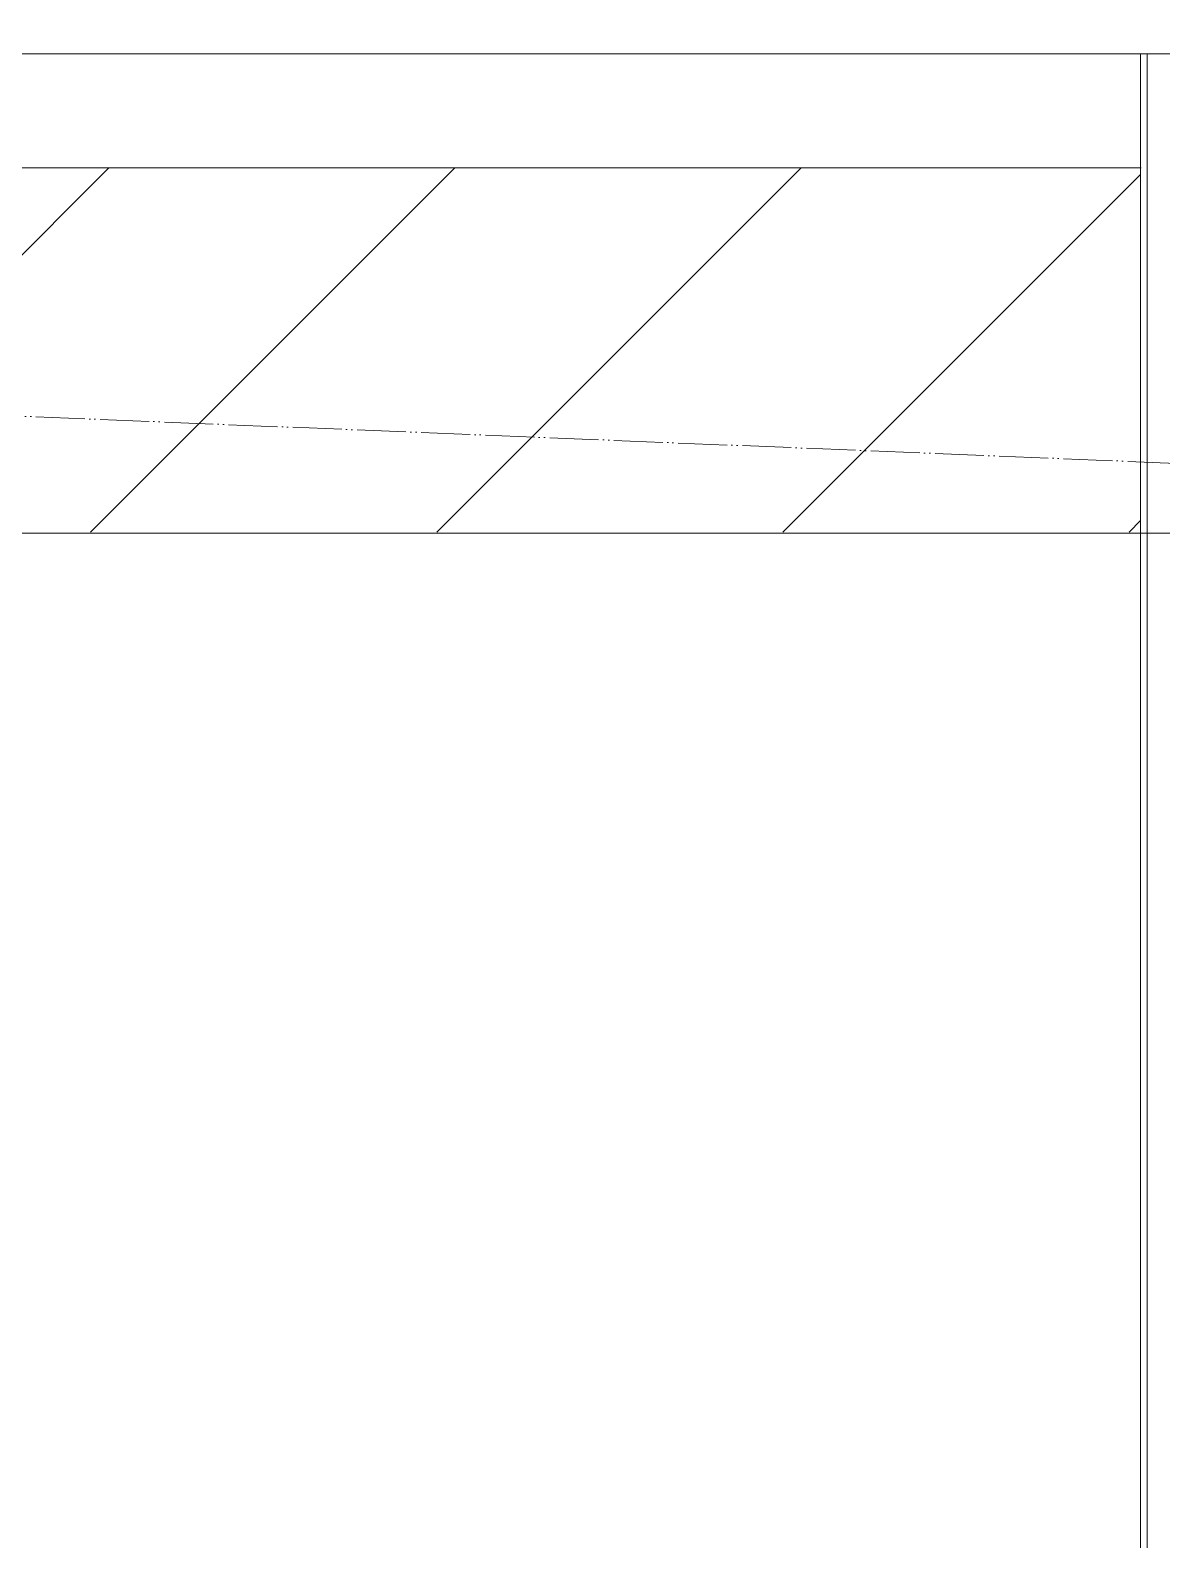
# Model space of a CAD drawing. Header units: millimetres. Extents: x -13069 to 207500, y -71366 to 56785.
# Drawn here: x 6473.7 to 6820.5, y 7986.5 to 8449.2 of the extents above; entities that cross this region are included whole.
import ezdxf

# ---------------------------------------------------------------- set-up
doc = ezdxf.new("R2010")
doc.units = ezdxf.units.MM
doc.linetypes.add('ADSK_Линия сетки', pattern=[25, 20, -2.5, 0, -2.5])
doc.linetypes.add('ADSK_Штрихпунктирная 2 точки_ш15 п1_5 п1_5 п1_5', pattern=[19.5, 15, -1.5, 0, -1.5, 0, -1.5])
doc.layers.add('Линии', color=7, linetype='Continuous', lineweight=9, true_color=0x00a600)
for name, color, linetype, lineweight in [('Оси', 7, 'Continuous', 9), ('Потолки', 7, 'Continuous', 9), ('Потолки штриховка', 7, 'Continuous', 9), ('Стены отделка', 7, 'Continuous', 30), ('Стены штриховка', 7, 'Continuous', 9)]:
    doc.layers.add(name, color=color, linetype=linetype, lineweight=lineweight)

msp = doc.modelspace()

# ---------------------------------------------------------------- hatches: boundary and pattern name
at = {"layer": 'Потолки штриховка', "lineweight": 18, "true_color": 0x787878}
h = msp.add_hatch(dxfattribs=at)
h.set_pattern_fill('FP_89', color=8, style=0, pattern_type=2)
h.set_pattern_definition([(45, (0, 0), (-53.033, 53.033), [])])
h.paths.add_polyline_path([(216.09, 1644.358), (7102.811, 1644.643), (7104.006, 1944.358), (343.592, 1944.358), (343.592, 1795.831), (341.592, 1795.831), (341.592, 1793.831), (215.379, 1793.831), (216.032, 1656.505)])
h.paths.add_polyline_path([(206.425, 3750.533), (7111.208, 3751.052), (7112.402, 4050.533), (204.65, 4050.024), (206.074, 3750.533)])
h.paths.add_polyline_path([(327.752, 6050.533), (7120.376, 6051.061), (7121.57, 6350.533), (327.752, 6350.005), (327.752, 6112.401)])
h.paths.add_polyline_path([(4905.398, 8295), (6814.033, 8295.404), (6814.033, 8407.011), (3772.531, 8407.011), (3772.531, 8430.011), (1109.928, 8430.011), (1109.928, 8424.511), (1111.568, 8424.511), (1111.568, 8295), (4468.029, 8295)])

# ---------------------------------------------------------------- linework, layer by layer
at = {"layer": 'Линии', "color": 7, "linetype": 'ADSK_Штрихпунктирная 2 точки_ш15 п1_5 п1_5 п1_5'}
for p in [(-0.435, 8595), (-0.435, 8295)]:
    msp.add_line(p, (7350.56, 8295), dxfattribs=at)
at = {"layer": 'Оси', "linetype": 'ADSK_Линия сетки'}
msp.add_line((-12268.557, 8295), (56004.853, 8295), dxfattribs=at)
at = {"layer": 'Потолки'}
for p, q in [((3772.531, 8407.011), (6814.189, 8407.011)), ((6814.033, 8295), (1111.568, 8295))]:
    msp.add_line(p, q, dxfattribs=at)
at = {"layer": 'Стены отделка', "lineweight": 9}
for p, q in [((7152.505, 8442.011), (3769.928, 8442.011)), ((6814.033, 7982), (6814.033, 8442.011))]:
    msp.add_line(p, q, dxfattribs=at)
at = {"layer": 'Стены штриховка'}
msp.add_line((6816.033, 7980), (6816.033, 8442.011), dxfattribs=at)

doc.saveas('drawing.dxf')
